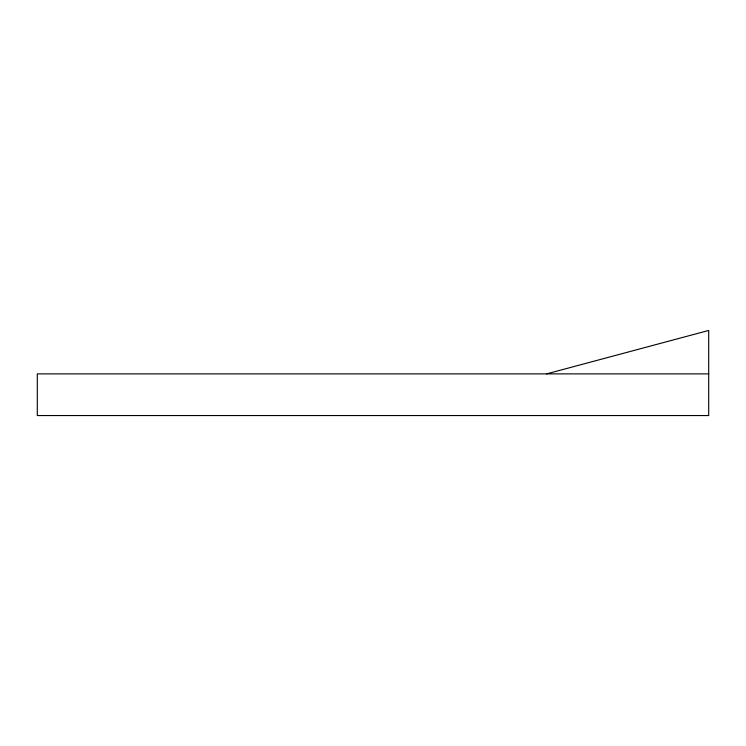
<?xml version="1.0" encoding="UTF-8"?>
<svg xmlns="http://www.w3.org/2000/svg" width="746" height="746" viewBox="0 0 746 746"><rect width="100%" height="100%" fill="white"/><g stroke="black" fill="none" stroke-linecap="round" stroke-linejoin="round"><path stroke-width="1.12" d="M546.641 373.877L708.7 330.45L708.7 415.55L37.3 415.55L37.3 373.877L708.7 373.877"/></g></svg>
